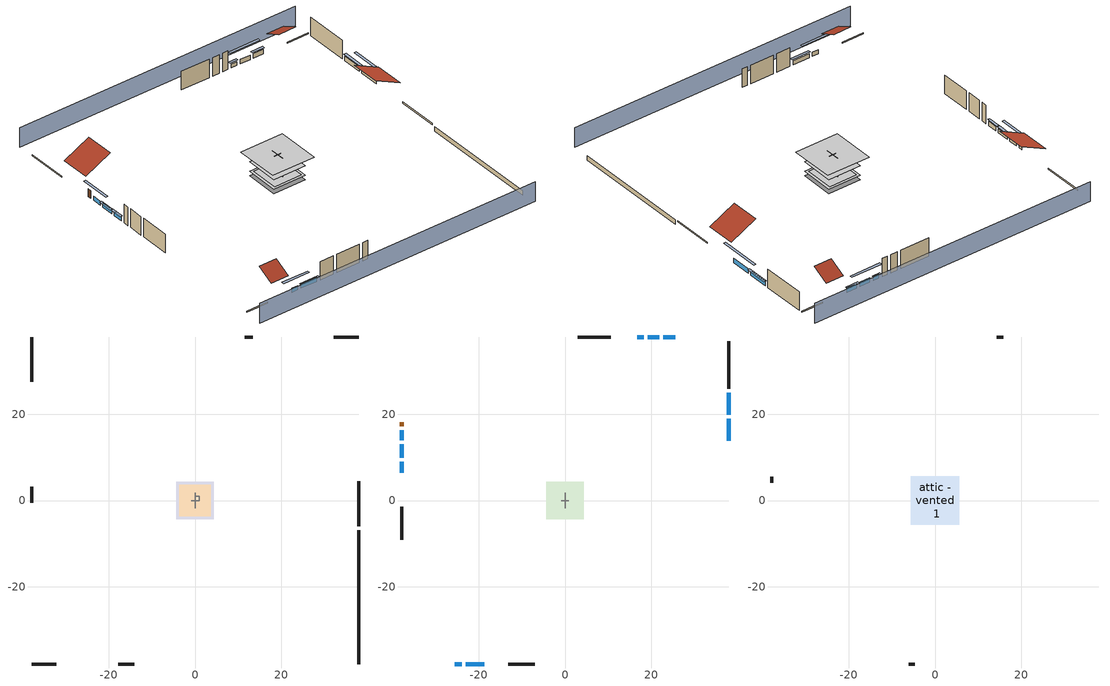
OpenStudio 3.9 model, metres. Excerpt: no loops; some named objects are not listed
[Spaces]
garage 1
 floor foundation (Slab1 construction): -3.66,-3.66 -3.66,3.66 3.66,3.66 3.66,-3.66 z0
 wall outside (Wall1 construction): -17.75,-37.91 -14.09,-37.91 z0.3:5.18
 wall outside (Wall2 construction): -37.91,3.19 -37.91,-0.47 z0.3:5.18
 wall outside (Wall12 construction): 13.42,37.91 11.59,37.91 z0.3:5.18
 wall to conditioned space 1 (Wall5 construction Reversed): 0,-1.83 0,1.83 z0.3:5.18
 wall to conditioned space 1 (Wall6 construction Reversed): 0.91,0 -0.91,0 z0.3:5.18
crawlspace - vented 1
 floor foundation (Slab2 construction): -4.31,-4.31 -4.31,4.31 4.31,4.31 4.31,-4.31 z-0.91
 wall outside (RimJoist1 construction): 37.91,-5.95 37.91,4.44 z0.3:0.61
 wall outside (RimJoist2 construction): -37.91,-37.91 -32.12,-37.91 z0.3:0.61
 wall outside (RimJoist3 construction): -37.91,37.91 -37.91,27.52 z0.3:0.61
 wall outside (RimJoist4 construction): 37.91,37.91 32.12,37.91 z0.3:0.61
 wall foundation (FoundationWall1 construction): 37.91,-37.91 37.91,-6.88 z-0.91:0.3
central ac and furnace airloop ret air space
 floor adiabatic (AdiabaticConst): 0,0 0,1 1,1 1,0 z0
 wall adiabatic (AdiabaticConst): 0,1 0,0 1,0 1,1 0,1 z0:1
 ceiling adiabatic (AdiabaticConst): 1,0 1,1 0,1 0,0 z1
conditioned space 1
 floor to crawlspace - vented 1 (Floor1 construction): -4.31,-4.31 -4.31,4.31 4.31,4.31 4.31,-4.31 z0.3
 floor to garage 1 (Floor2 construction): -3.66,-3.66 -3.66,3.66 3.66,3.66 3.66,-3.66 z0.3
 floor adiabatic (AdiabaticFloorConstruction): -4.31,-4.31 -4.31,4.31 4.31,4.31 4.31,-4.31 z2.74
 wall outside (Wall3 construction): 37.91,25.91 37.91,36.98 z0.3:5.18
 wall outside (Wall4 construction): -13.16,-37.91 -7.01,-37.91 z0.3:5.18
 wall outside (Wall7 construction): -37.91,-1.4 -37.91,-9.09 z0.3:5.18
 wall outside (Wall8 construction): 10.66,37.91 3.01,37.91 z0.3:5.18
 wall outside (AdiabaticWallConstruction): 37.91,13.82 37.91,18.94 / 37.91,19.87 37.91,24.99 z0.3:1.46; -25.52,-37.91 -23.95,-37.91 / -37.91,13.07 -37.91,9.89 z0.3:1.37; -23.02,-37.91 -18.68,-37.91 / -37.91,8.96 -37.91,6.42 z0.3:1.43; -37.91,16.29 -37.91,14 / 18.27,37.91 16.72,37.91 z0.3:1.34; 21.9,37.91 19.2,37.91 / 25.52,37.91 22.83,37.91 z0.3:1.52
 wall outside (AdiabaticWallConstruction 1): -37.91,18.14 -37.91,17.22 z0.3:2.34
 window (WindowConstruction): 37.91,13.82 37.91,18.94 z0.3:1.46
 window (WindowConstruction 1): 37.91,19.87 37.91,24.99 z0.3:1.46
 window (WindowConstruction 2): -25.52,-37.91 -23.95,-37.91 z0.3:1.37
 window (WindowConstruction 3): -23.02,-37.91 -18.68,-37.91 z0.3:1.43
 window (WindowConstruction 4): -37.91,16.29 -37.91,14 z0.3:1.34
 window (WindowConstruction 5): -37.91,13.07 -37.91,9.89 z0.3:1.37
 window (WindowConstruction 6): -37.91,8.96 -37.91,6.42 z0.3:1.43
 window (WindowConstruction 7): 21.9,37.91 19.2,37.91 z0.3:1.52
 window (WindowConstruction 8): 18.27,37.91 16.72,37.91 z0.3:1.34
 window (WindowConstruction 9): 25.52,37.91 22.83,37.91 z0.3:1.52
 door (Door): -37.91,18.14 -37.91,17.22 z0.3:2.34
 ceiling adiabatic (AdiabaticFloorConstruction): 4.31,-4.31 4.31,4.31 -4.31,4.31 -4.31,-4.31 z2.74
attic - vented 1
 floor to conditioned space 1 (Floor3 construction Reversed): -5.66,-5.66 -5.66,5.66 5.66,5.66 5.66,-5.66 z5.18
 wall outside (Wall9 construction): -6.08,-37.91 -4.64,-37.91 z0.3:5.18
 wall outside (Wall10 construction): 15.79,37.91 14.35,37.91 z0.3:5.18
 wall outside (Wall11 construction): -37.91,5.49 -37.91,4.12 z0.3:5.18
 roof outside (Roof1 construction): 37.91,12.89,5.18 31.18,12.89,8.55 31.18,5.37,8.55 37.91,5.37,5.18
 roof outside (Roof2 construction): -26.45,-37.91,5.18 -26.45,-33.67,7.3 -31.19,-33.67,7.3 -31.19,-37.91,5.18
 roof outside (Roof3 construction): 26.45,37.91,5.18 26.45,33.67,7.3 31.19,33.67,7.3 31.19,37.91,5.18
 roof outside (Roof4 construction): -37.91,19.07,5.18 -31.18,19.07,8.55 -31.18,26.59,8.55 -37.91,26.59,5.18
shading: 37.91,42.48 -37.91,42.48 / -37.91,-42.48 37.91,-42.48 z0:5.18; 37.91,21.68 37.91,11.08 38.52,11.08 38.52,21.68 z4.21; 37.91,25.29 37.91,19.56 38.52,19.56 38.52,25.29 z1.77; -21.2,-37.91 -28.27,-37.91 -28.27,-38.52 -21.2,-38.52 z4.11; -18.37,-37.91 -23.32,-37.91 -23.32,-38.52 -18.37,-38.52 z1.74; -37.91,11.25 -37.91,19.04 -38.52,19.04 -38.52,11.25 z4.08; -37.91,9.59 -37.91,13.37 -38.52,13.37 -38.52,9.59 z1.68; -37.91,6.11 -37.91,9.27 -38.52,9.27 -38.52,6.11 z1.74; 16.46,37.91 24.64,37.91 24.64,38.52 16.46,38.52 z4.27; 16.42,37.91 18.58,37.91 18.58,38.52 16.42,38.52 z1.65; 22.52,37.91 25.83,37.91 25.83,38.52 22.52,38.52 z1.83
[Site]
Portland Hillsboro_OR: Latitude {deg}=45.54; Longitude {deg}=-122.95; Time Zone {hr}=-8; Elevation {m}=70; Terrain=Suburbs; Keep Site Location Information=Yes
[Site:GroundTemperature:Shallow]
9.00158, 7.72222, 7.61976, 8.22689, 10.6642, 13.0901, 15.1932, 16.5255, 16.6387, 15.5551, 13.5056, 11.1541
[Site:WaterMainsTemperature]
Calculation Method=Schedule; Temperature Schedule=mains temperature schedule
[Building]
Building 1
[Material] Roughness=Rough
Name | Thickness {m} | Conductivity {W/m-K} | Density {kg/m3} | Specific Heat {J/kg-K} | Thermal Absorptance | Solar Absorptance | Visible Absorptance
wood shingles or shakes | 0.00635 | 0.162714 | 1121.4 | 1465.45 | 0.9 | 0.85 | 0.85
roof rigid ins | 0.00281632 | 0.029427 | 32.04 | 1214.23 | 0.9 | 0.7 | 0.7
osb sheathing 0.5 in. | 0.0127 | 0.115458 | 512.64 | 1214.23 | 0.9 | 0.6 | 0.6
wood siding | 0.0254 | 0.102417 | 544.68 | 1172.36 | 0.9 | 0.85 | 0.85
osb sheathing 0.5 in. 1 | 0.0127 | 0.115458 | 512.64 | 1214.23 | 0.9 | 0.7 | 0.7
wall stud and cavity | 0.1397 | 0.727959 | 139.0536 | 1170.24 | 0.9 | 0.6 | 0.6
wall stud and cavity 1 | 0.1397 | 0.0951301 | 139.0536 | 1170.24 | 0.9 | 0.7 | 0.7
gypsum board | 0.0127 | 0.160291 | 801 | 837.4 | 0.9 | 0.6 | 0.6
osb sheathing 0.5 in. 2; osb sheathing 0.5 in. 3 | 0.0127 | 0.115458 | 512.64 | 1214.23
wall stud and cavity 2 | 0.1397 | 0.0856282 | 139.0536 | 1170.24 | 0.9 | 0.7 | 0.7
rim joist stud and cavity | 0.0508 | 0.178688 | 50.32683 | 1063.81 | 0.9 | 0.6 | 0.6
floor stud and cavity | 0.1397 | 0.0972396 | 92.3553 | 1139.71 | 0.9 | 0.7 | 0.7
floor rigid ins | 0.051816 | 0.029427 | 32.04 | 1214.23 | 0.9 | 0.7 | 0.7
osb sheathing 0.75 in. | 0.01905 | 0.115458 | 512.64 | 1214.23 | 0.9 | 0.7 | 0.7
floor covering | 0.0127 | 0.0433444 | 54.468 | 1339.84 | 0.9 | 0.6 | 0.6
ceiling loosefill ins | 0.0846667 | 0.0480833 | 16.02 | 1046.75 | 0.9 | 0.7 | 0.7
ceiling stud and cavity | 0.1397 | 0.302811 | 65.682 | 1177.47 | 0.9 | 0.7 | 0.7
concrete 4.0 in. | 0.1016 | 1.803125 | 2242.8 | 837.4 | 0.9 | 0.7 | 0.7
concrete 8.0 in. | 0.2032 | 1.803125 | 2242.8 | 837.4 | 0.9 | 0.7 | 0.7
soil 0.5 in. | 0.0127 | 1.3848 | 1842.3 | 418.7 | 0.9 | 0.7 | 0.7
wood siding 1; wood siding 2 | 0.0254 | 0.102417 | 544.68 | 1172.36
wall rigid ins; floor rigid ins 1 | 0.512978 | 0.029427 | 32.04 | 1214.23 | 0.9 | 0.7 | 0.7
wall stud and cavity 3 | 0.0889 | 0.380278 | 52.3479 | 1209.89 | 0.9 | 0.7 | 0.7
door material | 0.04445 | 0.0612267 | 512.64 | 1214.23 | 0.9 | 0.7 | 0.7
floor stud and cavity 1 | 0.1397 | 1.75129 | 37.0049 | 1207.88 | 0.9 | 0.7 | 0.7
wall stud and cavity 4 | 0.0889 | 0.391764 | 83.0341 | 1211.67 | 0.9 | 0.7 | 0.7
furniture material conditioned space 1; furniture material garage 1 | 0.1524 | 0.115458 | 640.8 | 1214.23 | 0.9 | 0.6 | 0.6
[Construction]
Roof1 construction; Roof2 construction; Roof3 construction; Roof4 construction: wood shingles or shakes, roof rigid ins, osb sheathing 0.5 in.
Wall1 construction; Wall2 construction: wood siding, osb sheathing 0.5 in. 1, wall stud and cavity
Wall3 construction; Wall4 construction: wood siding, osb sheathing 0.5 in. 1, wall stud and cavity 1, gypsum board
Wall5 construction Reversed: gypsum board, wall stud and cavity 2, osb sheathing 0.5 in. 2
Wall6 construction Reversed: gypsum board, wall stud and cavity 2, osb sheathing 0.5 in. 3
Wall7 construction; Wall8 construction: wood siding, osb sheathing 0.5 in. 2, wall stud and cavity 1, gypsum board
Wall9 construction; Wall10 construction; Wall11 construction; Wall12 construction: wood siding, osb sheathing 0.5 in. 2, wall stud and cavity
RimJoist1 construction; RimJoist2 construction; RimJoist3 construction; RimJoist4 construction: wood siding, rim joist stud and cavity
Floor1 construction; Floor2 construction: floor stud and cavity, floor rigid ins, osb sheathing 0.75 in., floor covering
Floor3 construction Reversed: gypsum board, ceiling stud and cavity, ceiling loosefill ins
Slab1 construction: concrete 4.0 in.
FoundationWall1 construction: concrete 8.0 in.
Slab2 construction: soil 0.5 in.
WindowConstruction; WindowConstruction 1; WindowConstruction 2; WindowConstruction 3; WindowConstruction 4; WindowConstruction 5; WindowConstruction 6; WindowConstruction 7; WindowConstruction 8; WindowConstruction 9: WindowMaterial
AdiabaticWallConstruction: wood siding 1, wall rigid ins, wall stud and cavity 3, gypsum board
Door: door material
AdiabaticWallConstruction 1: wood siding 2, wall rigid ins, wall stud and cavity 3, gypsum board
AdiabaticFloorConstruction: floor stud and cavity 1, floor rigid ins 1, osb sheathing 0.75 in., floor covering
PartitionWallConstruction: gypsum board, wall stud and cavity 4, gypsum board
furniture construction conditioned space 1: furniture material conditioned space 1
furniture construction garage 1: furniture material garage 1
AdiabaticConst: Adiabatic
[WindowMaterial:SimpleGlazingSystem]
WindowMaterial: U-Factor {W/m2-K}=3.1229; Solar Heat Gain Coefficient=0.51
[Material:NoMass]
Adiabatic: Roughness=Rough; Thermal Resistance {m2-K/W}=176.1
[ThermalZone] Multiplier=1; Use Ideal Air Loads=No
Name | Volume {m3} | Thermostat
conditioned space | 493.619 | conditioned space temperature setpoint
attic - vented | 107.906
garage | 130.484
crawlspace - vented | 90.7838
central ac and furnace airloop ret air zone | 1
[Sizing:Zone] Zone Cooling Design Supply Air Temperature Input Method=SupplyAirTemperature; Zone Cooling Design Supply Air Temperature {C}=14; Zone Cooling Design Supply Air Temperature Difference {deltaC}=11.11; Zone Heating Design Supply Air Temperature Input Method=SupplyAirTemperature; Zone Heating Design Supply Air Temperature {C}=40; Zone Heating Design Supply Air Temperature Difference {deltaC}=11.11; Zone Cooling Design Supply Air Humidity Ratio {kg-H2O/kg-air}=0.0085; Zone Heating Design Supply Air Humidity Ratio {kg-H2O/kg-air}=0.008; Cooling Design Air Flow Method=DesignDay; Heating Design Air Flow Method=DesignDay; Account for Dedicated Outdoor Air System=No; Dedicated Outdoor Air System Control Strategy=NeutralSupplyAir; Dedicated Outdoor Air Low Setpoint Temperature for Design {C}=autosize; Dedicated Outdoor Air High Setpoint Temperature for Design {C}=autosize; Zone Load Sizing Method=Sensible Load Only No Latent Load; Zone Latent Cooling Design Supply Air Humidity Ratio Input Method=HumidityRatioDifference; Zone Cooling Design Supply Air Humidity Ratio Difference {kgWater/kgDryAir}=0.005; Zone Latent Heating Design Supply Air Humidity Ratio Input Method=HumidityRatioDifference; Zone Humidification Design Supply Air Humidity Ratio Difference {kgWater/kgDryAir}=0.005; Sizing Option=Coincident
attic - vented; garage; crawlspace - vented; central ac and furnace airloop ret air zone
[Space]
Name | Thermal Zone | Volume {m3}
conditioned space 1 | conditioned space | 493.619
attic - vented 1 | attic - vented | 107.906
garage 1 | garage | 130.484
crawlspace - vented 1 | crawlspace - vented | 90.7838
central ac and furnace airloop ret air space | central ac and furnace airloop ret air zone
[ThermostatSetpoint:DualSetpoint]
conditioned space temperature setpoint: Heating Setpoint Temperature Schedule=heating setpoint; Cooling Setpoint Temperature Schedule=cooling setpoint; Temperature Difference Between Cutout And Setpoint {deltaC}=0
[Foundation:Kiva] Wall Depth Below Slab {m}=0.2032
Name | Initial Indoor Air Temperature {C} | Wall Height Above Grade {m}
Foundation Kiva 1 | 12.7421 | 0.1016
Foundation Kiva 2 | 7.80125 | 0.3048
[Foundation:Kiva:Settings]
Soil Conductivity {W/m-K}=1.3848; Soil Density {kg/m3}=1842.3; Soil Specific Heat {J/kg-K}=418.7; Ground Solar Absorptivity=0.9; Ground Thermal Absorptivity=0.9; Ground Surface Roughness {m}=0.03; Far-Field Width {m}=40; Deep-Ground Boundary Condition=ZeroFlux; Deep-Ground Depth {m}=40; Minimum Cell Dimension {m}=0.2; Maximum Cell Growth Coefficient=3; Simulation Timestep=Timestep
[SurfaceProperty:ExposedFoundationPerimeter] Exposed Perimeter Calculation Method=TotalExposedPerimeter
Name | Total Exposed Perimeter {m}
Slab1 | 18.288
Slab2 | 31.02864
[SurfaceProperty:IncidentSolarMultiplier] Incident Solar Multiplier=1; Incident Solar Multiplier Schedule=trans schedule winter=0.85 summer=0.7
Window1; Window2; Window3; Window4; Window5; Window6; Window7; Window8; Window9; Window10
[InternalMass:Definition] Design Level Calculation Method=SurfaceArea
Name | Construction | Surface Area {m2}
partition wall mass | PartitionWallConstruction | 202.436
furniture mass conditioned space 1 | furniture construction conditioned space 1 | 80.97429
furniture mass garage 1 | furniture construction garage 1 | 5.35122
[InternalMass] Multiplier=1
Name | Internal Mass Definition | Space or SpaceType
partition wall mass | partition wall mass | conditioned space 1
furniture mass conditioned space 1 | furniture mass conditioned space 1 | conditioned space 1
furniture mass garage 1 | furniture mass garage 1 | garage 1
[Fan:SystemModel]
central ac and furnace supply fan: Availability Schedule=Always On Discrete; Design Maximum Air Flow Rate {m3/s}=0.681492; Speed Control Method=Discrete; Electric Power Minimum Flow Rate Fraction=0.2; Design Pressure Rise {Pa}=500; Motor Efficiency=1; Motor In Air Stream Fraction=1; Design Electric Power Consumption {W}=autosize; Design Power Sizing Method=PowerPerFlow; Electric Power Per Unit Flow Rate {W/(m3/s)}=794.58; Electric Power Per Unit Flow Rate Per Unit Pressure {W-s/m3-Pa}=1.66667; Fan Total Efficiency=0.7; Motor Loss Radiative Fraction=0; Speed Flow Fraction 1=0.81094; Speed Electric Power Fraction 1=0.5333; Speed Flow Fraction 2=1; Speed Electric Power Fraction 2=1
[EnergyManagementSystem:Sensor]
Name | Output Variable or Output Meter Index Key | Output Variable or Output Meter
central_ac_and_furnace_supply_fan_s; central_ac_and_furnace_supply_fan_s_1 | central ac and furnace supply fan | Fan Electricity Energy
water_heater_amb_temp; fridge_tin_s_1 | garage | Zone Mean Air Temperature
water_heater_amb_rh | garage | Zone Air Relative Humidity
water_heater_T_set | water heater setpoint | Schedule Value
out_pb_s |  | Site Outdoor Air Barometric Pressure
out_wt_s |  | Site Outdoor Air Humidity Ratio
site_vw_s |  | Site Wind Speed
cool_season | cooling season schedule | Schedule Value
central_ac_and_furnace_airloop_Fan_RTF_s | central ac and furnace supply fan | Fan Runtime Fraction Speed 1
central_ac_and_furnace_airloop_Fan_RTF_s_1 | central ac and furnace supply fan | Fan Runtime Fraction Speed 2
central_ac_and_furnace_airloop_AH_MFR_s | Node 7 | System Node Mass Flow Rate
central_ac_and_furnace_airloop_AH_VFR_s | Node 7 | System Node Current Density Volume Flow Rate
central_ac_and_furnace_airloop_AH_Tout_s | Node 7 | System Node Temperature
central_ac_and_furnace_airloop_AH_Wout_s | Node 7 | System Node Humidity Ratio
central_ac_and_furnace_airloop_RA_T_s | Node 10 | System Node Temperature
central_ac_and_furnace_airloop_Ra_W_s | Node 10 | System Node Humidity Ratio
central_ac_and_furnace_airloop_0_DZ_T_s | crawlspace - vented | Zone Air Temperature
central_ac_and_furnace_airloop_0_DZ_W_s | crawlspace - vented | Zone Mean Air Humidity Ratio
natural_vent_s | natural vent schedule | Schedule Value
htg_sp_s | heating setpoint | Schedule Value
clg_sp_s | cooling setpoint | Schedule Value
mech_vent_range_fan_0_sch_s | mech vent range fan 0 schedule | Schedule Value
mech_vent_bath_fan_0_sch_s | mech vent bath fan 0 schedule | Schedule Value
clothes_dryer_exhaust_0_sch_s | clothes_dryer | Schedule Value
htg_load_cond |  | Heating:EnergyTransfer:Zone:CONDITIONED SPACE
clg_load_cond |  | Cooling:EnergyTransfer:Zone:CONDITIONED SPACE
htg_load_duct |  | Heating:EnergyTransfer:Zone:CENTRAL AC AND FURNACE AIRLOOP RET AIR ZONE
clg_load_duct |  | Cooling:EnergyTransfer:Zone:CENTRAL AC AND FURNACE AIRLOOP RET AIR ZONE
s_conv | Floor1 | Surface Inside Face Convection Heat Gain Energy
s_ig | Floor1 | Surface Inside Face Internal Gains Radiation Heat Gain Energy
s_sol | Floor1 | Surface Inside Face Solar Radiation Heat Gain Energy
s_lgt | Floor1 | Surface Inside Face Lights Radiation Heat Gain Energy
s_surf | Floor1 | Surface Inside Face Net Surface Thermal Radiation Heat Gain Energy
s_conv_1 | Floor2 | Surface Inside Face Convection Heat Gain Energy
s_ig_1 | Floor2 | Surface Inside Face Internal Gains Radiation Heat Gain Energy
s_sol_1 | Floor2 | Surface Inside Face Solar Radiation Heat Gain Energy
s_lgt_1 | Floor2 | Surface Inside Face Lights Radiation Heat Gain Energy
s_surf_1 | Floor2 | Surface Inside Face Net Surface Thermal Radiation Heat Gain Energy
s_conv_2 | Floor3 | Surface Inside Face Convection Heat Gain Energy
s_ig_2 | Floor3 | Surface Inside Face Internal Gains Radiation Heat Gain Energy
s_sol_2 | Floor3 | Surface Inside Face Solar Radiation Heat Gain Energy
s_lgt_2 | Floor3 | Surface Inside Face Lights Radiation Heat Gain Energy
s_surf_2 | Floor3 | Surface Inside Face Net Surface Thermal Radiation Heat Gain Energy
s_conv_3 | inferred conditioned ceiling | Surface Inside Face Convection Heat Gain Energy
s_ig_3 | inferred conditioned ceiling | Surface Inside Face Internal Gains Radiation Heat Gain Energy
s_sol_3 | inferred conditioned ceiling | Surface Inside Face Solar Radiation Heat Gain Energy
s_lgt_3 | inferred conditioned ceiling | Surface Inside Face Lights Radiation Heat Gain Energy
s_surf_3 | inferred conditioned ceiling | Surface Inside Face Net Surface Thermal Radiation Heat Gain Energy
s_conv_4 | inferred conditioned floor | Surface Inside Face Convection Heat Gain Energy
s_ig_4 | inferred conditioned floor | Surface Inside Face Internal Gains Radiation Heat Gain Energy
s_sol_4 | inferred conditioned floor | Surface Inside Face Solar Radiation Heat Gain Energy
s_lgt_4 | inferred conditioned floor | Surface Inside Face Lights Radiation Heat Gain Energy
s_surf_4 | inferred conditioned floor | Surface Inside Face Net Surface Thermal Radiation Heat Gain Energy
ss_sol | Door1 | Surface Inside Face Solar Radiation Heat Gain Energy
ss_lgt | Door1 | Surface Inside Face Lights Radiation Heat Gain Energy
ss_conv | Door1 | Surface Inside Face Convection Heat Gain Energy
ss_ig | Door1 | Surface Inside Face Internal Gains Radiation Heat Gain Energy
ss_surf | Door1 | Surface Inside Face Net Surface Thermal Radiation Heat Gain Energy
ss_conv_1 | Window1 | Surface Inside Face Convection Heat Gain Energy
ss_ig_1 | Window1 | Surface Inside Face Internal Gains Radiation Heat Gain Energy
ss_surf_1 | Window1 | Surface Inside Face Net Surface Thermal Radiation Heat Gain Energy
ss_trans_in | Window1 | Surface Window Transmitted Solar Radiation Rate
ss_back_out | Window1 | Surface Window Shortwave from Zone Back Out Window Heat Transfer Rate
ss_trans_out | Window1 | Surface Inside Face Initial Transmitted Diffuse Transmitted Out Window Solar Radiation Rate
ss_conv_2 | Window10 | Surface Inside Face Convection Heat Gain Energy
ss_ig_2 | Window10 | Surface Inside Face Internal Gains Radiation Heat Gain Energy
ss_surf_2 | Window10 | Surface Inside Face Net Surface Thermal Radiation Heat Gain Energy
ss_trans_in_1 | Window10 | Surface Window Transmitted Solar Radiation Rate
ss_back_out_1 | Window10 | Surface Window Shortwave from Zone Back Out Window Heat Transfer Rate
ss_trans_out_1 | Window10 | Surface Inside Face Initial Transmitted Diffuse Transmitted Out Window Solar Radiation Rate
ss_conv_3 | Window2 | Surface Inside Face Convection Heat Gain Energy
ss_ig_3 | Window2 | Surface Inside Face Internal Gains Radiation Heat Gain Energy
ss_surf_3 | Window2 | Surface Inside Face Net Surface Thermal Radiation Heat Gain Energy
ss_trans_in_2 | Window2 | Surface Window Transmitted Solar Radiation Rate
ss_back_out_2 | Window2 | Surface Window Shortwave from Zone Back Out Window Heat Transfer Rate
ss_trans_out_2 | Window2 | Surface Inside Face Initial Transmitted Diffuse Transmitted Out Window Solar Radiation Rate
ss_conv_4 | Window3 | Surface Inside Face Convection Heat Gain Energy
ss_ig_4 | Window3 | Surface Inside Face Internal Gains Radiation Heat Gain Energy
ss_surf_4 | Window3 | Surface Inside Face Net Surface Thermal Radiation Heat Gain Energy
ss_trans_in_3 | Window3 | Surface Window Transmitted Solar Radiation Rate
ss_back_out_3 | Window3 | Surface Window Shortwave from Zone Back Out Window Heat Transfer Rate
ss_trans_out_3 | Window3 | Surface Inside Face Initial Transmitted Diffuse Transmitted Out Window Solar Radiation Rate
ss_conv_5 | Window4 | Surface Inside Face Convection Heat Gain Energy
ss_ig_5 | Window4 | Surface Inside Face Internal Gains Radiation Heat Gain Energy
ss_surf_5 | Window4 | Surface Inside Face Net Surface Thermal Radiation Heat Gain Energy
ss_trans_in_4 | Window4 | Surface Window Transmitted Solar Radiation Rate
ss_back_out_4 | Window4 | Surface Window Shortwave from Zone Back Out Window Heat Transfer Rate
ss_trans_out_4 | Window4 | Surface Inside Face Initial Transmitted Diffuse Transmitted Out Window Solar Radiation Rate
ss_conv_6 | Window5 | Surface Inside Face Convection Heat Gain Energy
ss_ig_6 | Window5 | Surface Inside Face Internal Gains Radiation Heat Gain Energy
ss_surf_6 | Window5 | Surface Inside Face Net Surface Thermal Radiation Heat Gain Energy
ss_trans_in_5 | Window5 | Surface Window Transmitted Solar Radiation Rate
ss_back_out_5 | Window5 | Surface Window Shortwave from Zone Back Out Window Heat Transfer Rate
ss_trans_out_5 | Window5 | Surface Inside Face Initial Transmitted Diffuse Transmitted Out Window Solar Radiation Rate
ss_conv_7 | Window6 | Surface Inside Face Convection Heat Gain Energy
ss_ig_7 | Window6 | Surface Inside Face Internal Gains Radiation Heat Gain Energy
ss_surf_7 | Window6 | Surface Inside Face Net Surface Thermal Radiation Heat Gain Energy
ss_trans_in_6 | Window6 | Surface Window Transmitted Solar Radiation Rate
ss_back_out_6 | Window6 | Surface Window Shortwave from Zone Back Out Window Heat Transfer Rate
ss_trans_out_6 | Window6 | Surface Inside Face Initial Transmitted Diffuse Transmitted Out Window Solar Radiation Rate
ss_conv_8 | Window7 | Surface Inside Face Convection Heat Gain Energy
ss_ig_8 | Window7 | Surface Inside Face Internal Gains Radiation Heat Gain Energy
ss_surf_8 | Window7 | Surface Inside Face Net Surface Thermal Radiation Heat Gain Energy
ss_trans_in_7 | Window7 | Surface Window Transmitted Solar Radiation Rate
ss_back_out_7 | Window7 | Surface Window Shortwave from Zone Back Out Window Heat Transfer Rate
ss_trans_out_7 | Window7 | Surface Inside Face Initial Transmitted Diffuse Transmitted Out Window Solar Radiation Rate
ss_conv_9 | Window8 | Surface Inside Face Convection Heat Gain Energy
ss_ig_9 | Window8 | Surface Inside Face Internal Gains Radiation Heat Gain Energy
ss_surf_9 | Window8 | Surface Inside Face Net Surface Thermal Radiation Heat Gain Energy
ss_trans_in_8 | Window8 | Surface Window Transmitted Solar Radiation Rate
ss_back_out_8 | Window8 | Surface Window Shortwave from Zone Back Out Window Heat Transfer Rate
ss_trans_out_8 | Window8 | Surface Inside Face Initial Transmitted Diffuse Transmitted Out Window Solar Radiation Rate
ss_conv_10 | Window9 | Surface Inside Face Convection Heat Gain Energy
ss_ig_10 | Window9 | Surface Inside Face Internal Gains Radiation Heat Gain Energy
ss_surf_10 | Window9 | Surface Inside Face Net Surface Thermal Radiation Heat Gain Energy
ss_trans_in_9 | Window9 | Surface Window Transmitted Solar Radiation Rate
ss_back_out_9 | Window9 | Surface Window Shortwave from Zone Back Out Window Heat Transfer Rate
ss_trans_out_9 | Window9 | Surface Inside Face Initial Transmitted Diffuse Transmitted Out Window Solar Radiation Rate
s_conv_5 | Wall3 | Surface Inside Face Convection Heat Gain Energy
s_ig_5 | Wall3 | Surface Inside Face Internal Gains Radiation Heat Gain Energy
s_sol_5 | Wall3 | Surface Inside Face Solar Radiation Heat Gain Energy
s_lgt_5 | Wall3 | Surface Inside Face Lights Radiation Heat Gain Energy
s_surf_5 | Wall3 | Surface Inside Face Net Surface Thermal Radiation Heat Gain Energy
s_conv_6 | Wall4 | Surface Inside Face Convection Heat Gain Energy
s_ig_6 | Wall4 | Surface Inside Face Internal Gains Radiation Heat Gain Energy
s_sol_6 | Wall4 | Surface Inside Face Solar Radiation Heat Gain Energy
s_lgt_6 | Wall4 | Surface Inside Face Lights Radiation Heat Gain Energy
s_surf_6 | Wall4 | Surface Inside Face Net Surface Thermal Radiation Heat Gain Energy
s_conv_7 | Wall5 | Surface Inside Face Convection Heat Gain Energy
s_ig_7 | Wall5 | Surface Inside Face Internal Gains Radiation Heat Gain Energy
s_sol_7 | Wall5 | Surface Inside Face Solar Radiation Heat Gain Energy
s_lgt_7 | Wall5 | Surface Inside Face Lights Radiation Heat Gain Energy
[ElectricEquipment:Definition] Design Level Calculation Method=EquipmentLevel
Name | Design Level {W} | Fraction Latent | Fraction Radiant | Fraction Lost
ceiling fan | 9.53034 | 0 | 0.558 | 0
clothes washer | 241.22 | 0.03 | 0.162 | 0.7
clothes dryer | 156.142 | 0.015 | 0.081 | 0.85
dishwasher | 855.906 | 0.3 | 0.18 | 0.4
fridge | 43.7215 | 0 | 0.6 | 0
fridge 2 | 100.822 | 0 | 0.6 | 0
freezer | 194.914 | 0 | 0.6 | 0
cooking range | 1313.66 | 0.08 | 0.432 | 0.2
misc tv | 771.142 | 0 | 0.6 | 0
misc plug loads | 485.528 | 0.021 | 0.558 | 0.049
whole house fan; mech vent house fan | 0 | 0 | 0 | 1
mech vent house fan cfis | 0 | 0 | 0 | 0
mech vent range fan 0; mech vent bath fan 0 | 30 | 0 | 0 | 1
[ElectricEquipment]
Name | Electric Equipment Definition | Space or SpaceType | Schedule
ceiling fan | ceiling fan | conditioned space 1 | ceiling_fan
clothes washer | clothes washer | conditioned space 1 | clothes_washer
clothes dryer | clothes dryer | conditioned space 1 | clothes_dryer
dishwasher | dishwasher | conditioned space 1 | dishwasher
fridge | fridge | conditioned space 1 | fridge schedule
fridge 1 | fridge 2 | garage 1 | fridge schedule 1
freezer | freezer | garage 1 | freezer schedule
cooking range | cooking range | conditioned space 1 | cooking_range
misc tv | misc tv | conditioned space 1 | plug_loads_tv
misc plug loads | misc plug loads | conditioned space 1 | plug_loads_other
whole house fan | whole house fan | conditioned space 1 | Always On Discrete
mech vent house fan | mech vent house fan | conditioned space 1 | mech vent house fan schedule
mech vent house fan cfis | mech vent house fan cfis | conditioned space 1 | mech vent house fan cfis schedule
mech vent range fan 0 | mech vent range fan 0 | conditioned space 1 | mech vent range fan 0 schedule
mech vent bath fan 0 | mech vent bath fan 0 | conditioned space 1 | mech vent bath fan 0 schedule
[EnergyManagementSystem:Actuator]
Name | Actuated Component | Actuated Component Type | Actuated Component Control Type | Zone or Space
water_heater_sens_act | water heater sens | OtherEquipment | Power Level | garage 1
water_heater_lat_act | water heater lat | OtherEquipment | Power Level | garage 1
water_heater_hpwh_ec_adj_act | water heater energy adjustment1 | OtherEquipment | Power Level | garage 1
central_ac_and_furnace_airloop_0_SupSensLkToCond_act | central ac and furnace airloop_0 SupSensLkToCond | OtherEquipment | Power Level | conditioned space 1
central_ac_and_furnace_airloop_0_SupLatLkToCond_act | central ac and furnace airloop_0 SupLatLkToCond | OtherEquipment | Power Level | conditioned space 1
central_ac_and_furnace_airloop_0_SupCondToLv_act | central ac and furnace airloop_0 SupCondToLv | OtherEquipment | Power Level | conditioned space 1
central_ac_and_furnace_airloop_0_RetCondToRP_act | central ac and furnace airloop_0 RetCondToRP | OtherEquipment | Power Level | central ac and furnace airloop ret air space
central_ac_and_furnace_airloop_0_RetSensLkToRP_act | central ac and furnace airloop_0 RetSensLkToRP | OtherEquipment | Power Level | central ac and furnace airloop ret air space
central_ac_and_furnace_airloop_0_RetLatLkToRP_act | central ac and furnace airloop_0 RetLatLkToRP | OtherEquipment | Power Level | central ac and furnace airloop ret air space
central_ac_and_furnace_airloop_0_SupCondToDZ_act | central ac and furnace airloop_0 SupCondToDZ | OtherEquipment | Power Level | crawlspace - vented 1
central_ac_and_furnace_airloop_0_RetCondToDZ_act | central ac and furnace airloop_0 RetCondToDZ | OtherEquipment | Power Level | crawlspace - vented 1
central_ac_and_furnace_airloop_0_SupSensLkToDZ_act | central ac and furnace airloop_0 SupSensLkToDZ | OtherEquipment | Power Level | crawlspace - vented 1
central_ac_and_furnace_airloop_0_SupLatLkToDZ_act | central ac and furnace airloop_0 SupLatLkToDZ | OtherEquipment | Power Level | crawlspace - vented 1
whole_house_fan_act | whole house fan | ElectricEquipment | Electricity Rate | conditioned space 1
mech_vent_house_fan_cfis_act | mech vent house fan cfis | ElectricEquipment | Electricity Rate | conditioned space 1
mech_vent_house_fan_sensible_load_act | mech vent house fan sensible load | OtherEquipment | Power Level | conditioned space 1
mech_vent_house_fan_latent_load_act | mech vent house fan latent load | OtherEquipment | Power Level | conditioned space 1
[OtherEquipment:Definition] Design Level Calculation Method=EquipmentLevel
Name | Design Level {W} | Fraction Latent | Fraction Radiant | Fraction Lost
water heater sens; central ac and furnace airloop_0 SupSensLkToCond; central ac and furnace airloop_0 SupCondToLv; central ac and furnace airloop_0 RetCondToRP; central ac and furnace airloop_0 RetSensLkToRP; central ac and furnace airloop_0 SupCondToDZ; central ac and furnace airloop_0 RetCondToDZ; central ac and furnace airloop_0 SupSensLkToDZ; mech vent house fan sensible load | 0 | 0 | 0 | 0
water heater lat; central ac and furnace airloop_0 SupLatLkToCond; central ac and furnace airloop_0 RetLatLkToRP; central ac and furnace airloop_0 SupLatLkToDZ; mech vent house fan latent load | 0 | 1 | 0 | 0
water heater energy adjustment1 | 0.01 | 0 | 0 | 1
clothes dryer 2 | 2074.38 | 0.015 | 0.081 | 0.85
cooking range 2 | 0 | 0.08 | 0.432 | 0.2
general water use sensible | -98.09 | 0 | 0.6 | 0
general water use latent | 99.529 | 1 | 0 | 0
[OtherEquipment]
Name | Other Equipment Definition | Space or SpaceType | Schedule | Fuel Type
water heater sens | water heater sens | garage 1 | Always On Discrete
water heater lat | water heater lat | garage 1 | Always On Discrete
water heater energy adjustment1 | water heater energy adjustment1 | garage 1 | Always On Discrete | Electricity
clothes dryer 1 | clothes dryer 2 | conditioned space 1 | clothes_dryer | NaturalGas
cooking range 1 | cooking range 2 | conditioned space 1 | cooking_range | Electricity
general water use sensible | general water use sensible | conditioned space 1 | general water use schedule
general water use latent | general water use latent | conditioned space 1 | general water use schedule
central ac and furnace airloop_0 SupSensLkToCond | central ac and furnace airloop_0 SupSensLkToCond | conditioned space 1 | Always On Discrete
central ac and furnace airloop_0 SupLatLkToCond | central ac and furnace airloop_0 SupLatLkToCond | conditioned space 1 | Always On Discrete
central ac and furnace airloop_0 SupCondToLv | central ac and furnace airloop_0 SupCondToLv | conditioned space 1 | Always On Discrete
central ac and furnace airloop_0 RetCondToRP | central ac and furnace airloop_0 RetCondToRP | central ac and furnace airloop ret air space | Always On Discrete
central ac and furnace airloop_0 RetSensLkToRP | central ac and furnace airloop_0 RetSensLkToRP | central ac and furnace airloop ret air space | Always On Discrete
central ac and furnace airloop_0 RetLatLkToRP | central ac and furnace airloop_0 RetLatLkToRP | central ac and furnace airloop ret air space | Always On Discrete
central ac and furnace airloop_0 SupCondToDZ | central ac and furnace airloop_0 SupCondToDZ | crawlspace - vented 1 | Always On Discrete
central ac and furnace airloop_0 RetCondToDZ | central ac and furnace airloop_0 RetCondToDZ | crawlspace - vented 1 | Always On Discrete
central ac and furnace airloop_0 SupSensLkToDZ | central ac and furnace airloop_0 SupSensLkToDZ | crawlspace - vented 1 | Always On Discrete
central ac and furnace airloop_0 SupLatLkToDZ | central ac and furnace airloop_0 SupLatLkToDZ | crawlspace - vented 1 | Always On Discrete
mech vent house fan sensible load | mech vent house fan sensible load | conditioned space 1 | Always On Discrete
mech vent house fan latent load | mech vent house fan latent load | conditioned space 1 | Always On Discrete
[WaterUse:Equipment:Definition]
Name | Peak Flow Rate {m3/s}
clothes washer | 2.75995e-06
dishwasher | 6.01844e-06
[Lights:Definition] Design Level Calculation Method=LightingLevel; Fraction Radiant=0.6; Fraction Visible=0.2; Return Air Fraction=0
Name | Lighting Level {W}
interior lighting | 1424.06
garage lighting | 60.3773
[Lights] Fraction Replaceable=1
Name | Lights Definition | Space or SpaceType | Schedule
interior lighting | interior lighting | conditioned space 1 | lighting_interior
garage lighting | garage lighting | garage 1 | lighting_garage
[Exterior:Lights:Definition]
exterior lighting: Design Level {W}=48.0871
[Exterior:Lights]
exterior lighting: Exterior Lights Definition=exterior lighting; Schedule=exterior lighting schedule
[People:Definition]
occupants: Number of People Calculation Method=People; Number of People {people}=5; Fraction Radiant=0.314171; Sensible Heat Fraction=0.56303; Carbon Dioxide Generation Rate {m3/s-W}=0; Enable ASHRAE 55 Comfort Warnings=No; Mean Radiant Temperature Calculation Type=EnclosureAveraged
[People]
occupants: People Definition=occupants; Space or SpaceType=conditioned space 1; Number of People Schedule=occupants; Activity Level Schedule=occupants activity schedule; Multiplier=1
[ZoneMixing] Schedule=Always On Continuous; Design Flow Rate Calculation Method=Flow/Zone; Design Flow Rate {m3/s}=0
Name | Zone or Space | Source Zone or Space
central ac and furnace airloop_0 ZoneMixDZToCond mix | conditioned space | crawlspace - vented
central ac and furnace airloop_0 ZoneMixCondToDZ mix | crawlspace - vented | conditioned space
whole house fan mix | attic - vented | conditioned space
[SpaceInfiltration:DesignFlowRate] Schedule=Always On Discrete
Name | Space or SpaceType | Design Flow Rate Calculation Method | Design Flow Rate {m3/s} | Air Changes per Hour {1/hr} | Constant Term Coefficient | Temperature Term Coefficient | Velocity Term Coefficient | Velocity Squared Term Coefficient
natural vent flow; whole house fan flow; infil flow | conditioned space 1 | Flow/Space | 0
infil crawlspace - vented 1 | crawlspace - vented 1 | AirChanges/Hour |  | 2.50125 | 1 | 0 | 0 | 0
crawlspace_vented 1 duct leakage imbalance infil flow | crawlspace - vented 1 | Flow/Space | 0
[SpaceInfiltration:EffectiveLeakageArea] Schedule=Always On Discrete
Name | Space or SpaceType | Effective Air Leakage Area {cm2} | Stack Coefficient | Wind Coefficient
infil garage 1 | garage 1 | 217.469 | 0.000129147 | 4.64657e-05
infil attic - vented 1 | attic - vented 1 | 4265.37 | 0.000175901 | 4.346e-05
[Schedule:Ruleset]
Name | Default Day Schedule
heating setpoint | heating setpoint default day
cooling setpoint | cooling setpoint default day
trans schedule winter=0.85 summer=0.7 | trans schedule winter=0.85 summer=0.7 default day
freezer schedule | freezer schedule default day
exterior lighting schedule | exterior lighting schedule default day
general water use schedule | general water use schedule default day
mech vent range fan 0 schedule | mech vent range fan 0 schedule default day
mech vent bath fan 0 schedule | mech vent bath fan 0 schedule default day
[Schedule:Day]
heating setpoint default day; cooling setpoint default day; trans schedule winter=0.85 summer=0.7 default day; freezer schedule default day; exterior lighting schedule default day; general water use schedule default day; mech vent range fan 0 schedule default day; mech vent bath fan 0 schedule default day: 24, 0, 0
heating setpoint day: 2, 0, 18.3333, 11, 0, 15, 24, 0, 18.3333
cooling setpoint day: 24, 0, 24.4444
trans schedule winter=0.85 summer=0.7 day; trans schedule winter=0.85 summer=0.7 day 2: 24, 0, 0.85
trans schedule winter=0.85 summer=0.7 day 1: 24, 0, 0.7
freezer schedule day; freezer schedule day 6: 1, 0, 0.610949, 2, 0, 0.595675, 3, 0, 0.580401, 4, 0, 0.565128, 6, 0, 0.549854, 7, 0, 0.580401, 8, 0, 0.610949, 10, 0, 0.626223, 12, 0, 0.610949, 15, 0, 0.641496, 16, 0, 0.626223, 17, 0, 0.672044, 18, 0, 0.733139, 19, 0, 0.763686, 20, 0, 0.733139, 21, 0, 0.717865, 22, 0, 0.702591, 23, 0, 0.672044, 24, 0, 0.626223
freezer schedule day 1: 1, 0, 0.609489, 2, 0, 0.594252, 3, 0, 0.579015, 4, 0, 0.563777, 6, 0, 0.54854, 7, 0, 0.579015, 8, 0, 0.609489, 10, 0, 0.624726, 12, 0, 0.609489, 15, 0, 0.639964, 16, 0, 0.624726, 17, 0, 0.670438, 18, 0, 0.731387, 19, 0, 0.761861, 20, 0, 0.731387, 21, 0, 0.71615, 22, 0, 0.700912, 23, 0, 0.670438, 24, 0, 0.624726
freezer schedule day 2: 1, 0, 0.791241, 2, 0, 0.77146, 3, 0, 0.751679, 4, 0, 0.731898, 6, 0, 0.712117, 7, 0, 0.751679, 8, 0, 0.791241, 10, 0, 0.811022, 12, 0, 0.791241, 15, 0, 0.830803, 16, 0, 0.811022, 17, 0, 0.870365, 18, 0, 0.949489, 19, 0, 0.989051, 20, 0, 0.949489, 21, 0, 0.929708, 22, 0, 0.909927, 23, 0, 0.870365, 24, 0, 0.811022
freezer schedule day 3: 1, 0, 0.8, 2, 0, 0.78, 3, 0, 0.76, 4, 0, 0.74, 6, 0, 0.72, 7, 0, 0.76, 8, 0, 0.8, 10, 0, 0.82, 12, 0, 0.8, 15, 0, 0.84, 16, 0, 0.82, 17, 0, 0.88, 18, 0, 0.96, 19, 0, 1, 20, 0, 0.96, 21, 0, 0.94, 22, 0, 0.92, 23, 0, 0.88, 24, 0, 0.82
freezer schedule day 4: 1, 0, 0.679562, 2, 0, 0.662573, 3, 0, 0.645584, 4, 0, 0.628595, 6, 0, 0.611606, 7, 0, 0.645584, 8, 0, 0.679562, 10, 0, 0.696551, 12, 0, 0.679562, 15, 0, 0.71354, 16, 0, 0.696551, 17, 0, 0.747518, 18, 0, 0.815474, 19, 0, 0.849453, 20, 0, 0.815474, 21, 0, 0.798485, 22, 0, 0.781496, 23, 0, 0.747518, 24, 0, 0.696551
freezer schedule day 5: 1, 0, 0.675182, 2, 0, 0.658303, 3, 0, 0.641423, 4, 0, 0.624544, 6, 0, 0.607664, 7, 0, 0.641423, 8, 0, 0.675182, 10, 0, 0.692062, 12, 0, 0.675182, 15, 0, 0.708942, 16, 0, 0.692062, 17, 0, 0.742701, 18, 0, 0.810219, 19, 0, 0.843978, 20, 0, 0.810219, 21, 0, 0.793339, 22, 0, 0.77646, 23, 0, 0.742701, 24, 0, 0.692062
exterior lighting schedule day: 1, 0, 0.566667, 3, 0, 0.524167, 5, 0, 0.495833, 6, 0, 0.5525, 7, 0, 0.623333, 8, 0, 0.580833, 9, 0, 0.439167, 10, 0, 0.354167, 12, 0, 0.34, 13, 0, 0.354167, 14, 0, 0.396667, 15, 0, 0.425, 16, 0, 0.495833, 17, 0, 0.623333, 18, 0, 0.793333, 19, 0, 0.906667, 20, 0, 0.963333, 21, 0, 0.991667, 22, 0, 0.920833, 23, 0, 0.793333, 24, 0, 0.665833
exterior lighting schedule day 1: 1, 0, 0.528571, 3, 0, 0.488929, 5, 0, 0.4625, 6, 0, 0.515357, 7, 0, 0.581429, 8, 0, 0.541786, 9, 0, 0.409643, 10, 0, 0.330357, 12, 0, 0.317143, 13, 0, 0.330357, 14, 0, 0.37, 15, 0, 0.396429, 16, 0, 0.4625, 17, 0, 0.581429, 18, 0, 0.74, 19, 0, 0.845714, 20, 0, 0.898571, 21, 0, 0.925, 22, 0, 0.858929, 23, 0, 0.74, 24, 0, 0.621071
exterior lighting schedule day 2: 1, 0, 0.485714, 3, 0, 0.449286, 5, 0, 0.425, 6, 0, 0.473571, 7, 0, 0.534286, 8, 0, 0.497857, 9, 0, 0.376429, 10, 0, 0.303571, 12, 0, 0.291429, 13, 0, 0.303571, 14, 0, 0.34, 15, 0, 0.364286, 16, 0, 0.425, 17, 0, 0.534286, 18, 0, 0.68, 19, 0, 0.777143, 20, 0, 0.825714, 21, 0, 0.85, 22, 0, 0.789286, 23, 0, 0.68, 24, 0, 0.570714
exterior lighting schedule day 3: 1, 0, 0.442857, 3, 0, 0.409643, 5, 0, 0.3875, 6, 0, 0.431786, 7, 0, 0.487143, 8, 0, 0.453929, 9, 0, 0.343214, 10, 0, 0.276786, 12, 0, 0.265714, 13, 0, 0.276786, 14, 0, 0.31, 15, 0, 0.332143, 16, 0, 0.3875, 17, 0, 0.487143, 18, 0, 0.62, 19, 0, 0.708571, 20, 0, 0.752857, 21, 0, 0.775, 22, 0, 0.719643, 23, 0, 0.62, 24, 0, 0.520357
exterior lighting schedule day 4: 1, 0, 0.4, 3, 0, 0.37, 5, 0, 0.35, 6, 0, 0.39, 7, 0, 0.44, 8, 0, 0.41, 9, 0, 0.31, 10, 0, 0.25, 12, 0, 0.24, 13, 0, 0.25, 14, 0, 0.28, 15, 0, 0.3, 16, 0, 0.35, 17, 0, 0.44, 18, 0, 0.56, 19, 0, 0.64, 20, 0, 0.68, 21, 0, 0.7, 22, 0, 0.65, 23, 0, 0.56, 24, 0, 0.47
exterior lighting schedule day 5: 1, 0, 0.380952, 3, 0, 0.352381, 5, 0, 0.333333, 6, 0, 0.371429, 7, 0, 0.419048, 8, 0, 0.390476, 9, 0, 0.295238, 10, 0, 0.238095, 12, 0, 0.228571, 13, 0, 0.238095, 14, 0, 0.266667, 15, 0, 0.285714, 16, 0, 0.333333, 17, 0, 0.419048, 18, 0, 0.533333, 19, 0, 0.609524, 20, 0, 0.647619, 21, 0, 0.666667, 22, 0, 0.619048, 23, 0, 0.533333, 24, 0, 0.447619
exterior lighting schedule day 6: 1, 0, 0.390476, 3, 0, 0.36119, 5, 0, 0.341667, 6, 0, 0.380714, 7, 0, 0.429524, 8, 0, 0.400238, 9, 0, 0.302619, 10, 0, 0.244048, 12, 0, 0.234286, 13, 0, 0.244048, 14, 0, 0.273333, 15, 0, 0.292857, 16, 0, 0.341667, 17, 0, 0.429524, 18, 0, 0.546667, 19, 0, 0.624762, 20, 0, 0.66381, 21, 0, 0.683333, 22, 0, 0.634524, 23, 0, 0.546667, 24, 0, 0.45881
exterior lighting schedule day 7: 1, 0, 0.419048, 3, 0, 0.387619, 5, 0, 0.366667, 6, 0, 0.408571, 7, 0, 0.460952, 8, 0, 0.429524, 9, 0, 0.324762, 10, 0, 0.261905, 12, 0, 0.251429, 13, 0, 0.261905, 14, 0, 0.293333, 15, 0, 0.314286, 16, 0, 0.366667, 17, 0, 0.460952, 18, 0, 0.586667, 19, 0, 0.670476, 20, 0, 0.712381, 21, 0, 0.733333, 22, 0, 0.680952, 23, 0, 0.586667, 24, 0, 0.492381
exterior lighting schedule day 8: 1, 0, 0.466667, 3, 0, 0.431667, 5, 0, 0.408333, 6, 0, 0.455, 7, 0, 0.513333, 8, 0, 0.478333, 9, 0, 0.361667, 10, 0, 0.291667, 12, 0, 0.28, 13, 0, 0.291667, 14, 0, 0.326667, 15, 0, 0.35, 16, 0, 0.408333, 17, 0, 0.513333, 18, 0, 0.653333, 19, 0, 0.746667, 20, 0, 0.793333, 21, 0, 0.816667, 22, 0, 0.758333, 23, 0, 0.653333, 24, 0, 0.548333
exterior lighting schedule day 9: 1, 0, 0.509524, 3, 0, 0.47131, 5, 0, 0.445833, 6, 0, 0.496786, 7, 0, 0.560476, 8, 0, 0.522262, 9, 0, 0.394881, 10, 0, 0.318452, 12, 0, 0.305714, 13, 0, 0.318452, 14, 0, 0.356667, 15, 0, 0.382143, 16, 0, 0.445833, 17, 0, 0.560476, 18, 0, 0.713333, 19, 0, 0.815238, 20, 0, 0.86619, 21, 0, 0.891667, 22, 0, 0.827976, 23, 0, 0.713333, 24, 0, 0.59869
exterior lighting schedule day 10: 1, 0, 0.552381, 3, 0, 0.510952, 5, 0, 0.483333, 6, 0, 0.538571, 7, 0, 0.607619, 8, 0, 0.56619, 9, 0, 0.428095, 10, 0, 0.345238, 12, 0, 0.331429, 13, 0, 0.345238, 14, 0, 0.386667, 15, 0, 0.414286, 16, 0, 0.483333, 17, 0, 0.607619, 18, 0, 0.773333, 19, 0, 0.88381, 20, 0, 0.939048, 21, 0, 0.966667, 22, 0, 0.897619, 23, 0, 0.773333, 24, 0, 0.649048
exterior lighting schedule day 11: 1, 0, 0.571429, 3, 0, 0.528571, 5, 0, 0.5, 6, 0, 0.557143, 7, 0, 0.628571, 8, 0, 0.585714, 9, 0, 0.442857, 10, 0, 0.357143, 12, 0, 0.342857, 13, 0, 0.357143, 14, 0, 0.4, 15, 0, 0.428571, 16, 0, 0.5, 17, 0, 0.628571, 18, 0, 0.8, 19, 0, 0.914286, 20, 0, 0.971429, 21, 0, 1, 22, 0, 0.928571, 23, 0, 0.8, 24, 0, 0.671429
general water use schedule day: 1, 0, 0.315068, 3, 0, 0.287671, 4, 0, 0.342466, 5, 0, 0.369863, 6, 0, 0.520548, 7, 0, 0.60274, 8, 0, 0.534247, 10, 0, 0.506849, 11, 0, 0.465753, 14, 0, 0.479452, 15, 0, 0.534247, 16, 0, 0.589041, 17, 0, 0.69863, 18, 0, 0.876712, 19, 0, 0.890411, 20, 0, 0.986301, 21, 0, 1, 22, 0, 0.863014, 23, 0, 0.616438, 24, 0, 0.465753
mech vent range fan 0 schedule day: 16, 0, 0, 17, 0, 1, 24, 0, 0
mech vent bath fan 0 schedule day: 19, 0, 0, 20, 0, 1, 24, 0, 0
[Schedule:Rule] Apply Sunday=Yes; Apply Monday=Yes; Apply Tuesday=Yes; Apply Wednesday=Yes; Apply Thursday=Yes; Apply Friday=Yes; Apply Saturday=Yes; Date Specification Type=DateRange; Start Day=1
Name | Schedule Ruleset | Rule Order | Day Schedule | Start Month | End Month | End Day
heating setpoint allday rule | heating setpoint | 0 | heating setpoint day | 1 | 12 | 31
cooling setpoint allday rule | cooling setpoint | 0 | cooling setpoint day | 1 | 12 | 31
trans schedule winter=0.85 summer=0.7 allday rule | trans schedule winter=0.85 summer=0.7 | 2 | trans schedule winter=0.85 summer=0.7 day | 1 | 5 | 31
trans schedule winter=0.85 summer=0.7 allday rule 1 | trans schedule winter=0.85 summer=0.7 | 1 | trans schedule winter=0.85 summer=0.7 day 1 | 6 | 9 | 30
trans schedule winter=0.85 summer=0.7 allday rule 2 | trans schedule winter=0.85 summer=0.7 | 0 | trans schedule winter=0.85 summer=0.7 day 2 | 10 | 12 | 31
freezer schedule allday rule | freezer schedule | 6 | freezer schedule day | 1 | 1 | 31
freezer schedule allday rule 1 | freezer schedule | 5 | freezer schedule day 1 | 2 | 2 | 28
freezer schedule allday rule 2 | freezer schedule | 4 | freezer schedule day 2 | 3 | 5 | 31
freezer schedule allday rule 3 | freezer schedule | 3 | freezer schedule day 3 | 6 | 9 | 30
freezer schedule allday rule 4 | freezer schedule | 2 | freezer schedule day 4 | 10 | 10 | 31
freezer schedule allday rule 5 | freezer schedule | 1 | freezer schedule day 5 | 11 | 11 | 30
freezer schedule allday rule 6 | freezer schedule | 0 | freezer schedule day 6 | 12 | 12 | 31
exterior lighting schedule allday rule | exterior lighting schedule | 11 | exterior lighting schedule day | 1 | 1 | 31
exterior lighting schedule allday rule 1 | exterior lighting schedule | 10 | exterior lighting schedule day 1 | 2 | 2 | 28
exterior lighting schedule allday rule 2 | exterior lighting schedule | 9 | exterior lighting schedule day 2 | 3 | 3 | 31
exterior lighting schedule allday rule 3 | exterior lighting schedule | 8 | exterior lighting schedule day 3 | 4 | 4 | 30
exterior lighting schedule allday rule 4 | exterior lighting schedule | 7 | exterior lighting schedule day 4 | 5 | 5 | 31
exterior lighting schedule allday rule 5 | exterior lighting schedule | 6 | exterior lighting schedule day 5 | 6 | 6 | 30
exterior lighting schedule allday rule 6 | exterior lighting schedule | 5 | exterior lighting schedule day 6 | 7 | 7 | 31
exterior lighting schedule allday rule 7 | exterior lighting schedule | 4 | exterior lighting schedule day 7 | 8 | 8 | 31
exterior lighting schedule allday rule 8 | exterior lighting schedule | 3 | exterior lighting schedule day 8 | 9 | 9 | 30
exterior lighting schedule allday rule 9 | exterior lighting schedule | 2 | exterior lighting schedule day 9 | 10 | 10 | 31
exterior lighting schedule allday rule 10 | exterior lighting schedule | 1 | exterior lighting schedule day 10 | 11 | 11 | 30
exterior lighting schedule allday rule 11 | exterior lighting schedule | 0 | exterior lighting schedule day 11 | 12 | 12 | 31
general water use schedule allday rule | general water use schedule | 0 | general water use schedule day | 1 | 12 | 31
mech vent range fan 0 schedule allday rule | mech vent range fan 0 schedule | 0 | mech vent range fan 0 schedule day | 1 | 12 | 31
mech vent bath fan 0 schedule allday rule | mech vent bath fan 0 schedule | 0 | mech vent bath fan 0 schedule day | 1 | 12 | 31
[Schedule:Constant]
Name | Value
Always On Discrete; Always On Continuous; mech vent house fan schedule; mech vent house fan cfis schedule | 1
fridge schedule; fridge schedule 1 | 0
occupants activity schedule | 117.228
[Schedule:File] External File=External File 1; Rows to Skip at Top=1; Number of Hours of Data=8760; Interpolate to Timestep=Yes; Minutes per Item=15; Translate File With Relative Path=Yes
Name | Column Number
ceiling_fan | 4
clothes_washer | 10
clothes_dryer | 11
dishwasher | 8
cooking_range | 12
lighting_interior | 5
lighting_garage | 6
plug_loads_tv | 3
plug_loads_other | 2
occupants | 1
[Schedule:FixedInterval]
mains temperature schedule: Interval Length {minutes}=1440; Start Month=1; Start Day=1; Value 1=12.0689; Value 2=12.0244; Value 3=11.9811; Value 4=11.9389; Value 5=11.8978; Value 6=11.8572; Value 7=11.8178; Value 8=11.7794; Value 9=11.7422; Value 10=11.7061; Value 11=11.6711; Value 12=11.6367; Value 13=11.6039; Value 14=11.5717; Value 15=11.5411; Value 16=11.5111; Value 17=11.4828; Value 18=11.4556; Value 19=11.4289; Value 20=11.4039; Value 21=11.38; Value 22=11.3567; Value 23=11.335; Value 24=11.3144; Value 25=11.2956; Value 26=11.2772; Value 27=11.26; Value 28=11.2444; Value 29=11.23; Value 30=11.2167; Value 31=11.2044; Value 32=11.1933; Value 33=11.1833; Value 34=11.175; Value 35=11.1678; Value 36=11.1617; Value 37=11.1567; Value 38=11.1533; Value 39=11.1506; Value 40=11.1494; Value 41=11.1494; Value 42=11.1506; Value 43=11.1533; Value 44=11.1572; Value 45=11.1617; Value 46=11.1678; Value 47=11.1756; Value 48=11.1839; Value 49=11.1939; Value 50=11.205; Value 51=11.2172; Value 52=11.2306; Value 53=11.245; Value 54=11.2611; Value 55=11.2778; Value 56=11.2961; Value 57=11.3156; Value 58=11.3361; Value 59=11.3578; Value 60=11.3811; Value 61=11.405; Value 62=11.43; Value 63=11.4567; Value 64=11.4839; Value 65=11.5128; Value 66=11.5428; Value 67=11.5733; Value 68=11.6056; Value 69=11.6383; Value 70=11.6728; Value 71=11.7078; Value 72=11.7439; Value 73=11.7817; Value 74=11.82; Value 75=11.8589; Value 76=11.8994; Value 77=11.9411; Value 78=11.9833; Value 79=12.0267; Value 80=12.0711; Value 81=12.1167; Value 82=12.1628; Value 83=12.21; Value 84=12.2578; Value 85=12.3067; Value 86=12.3567; Value 87=12.4078; Value 88=12.4589; Value 89=12.5117; Value 90=12.565; Value 91=12.6189; Value 92=12.6739; Value 93=12.7294; Value 94=12.7856; Value 95=12.8428; Value 96=12.9006; Value 97=12.9594; Value 98=13.0183; Value 99=13.0783; Value 100=13.1389; Value 101=13.2; Value 102=13.2622; Value 103=13.3244; Value 104=13.3878; Value 105=13.4511; Value 106=13.515; Value 107=13.58; Value 108=13.645; Value 109=13.7106; Value 110=13.7767; Value 111=13.8433; Value 112=13.9106; Value 113=13.9778; Value 114=14.0456; Value 115=14.1139; Value 116=14.1822; Value 117=14.2511; Value 118=14.32; Value 119=14.3894; Value 120=14.4594; Value 121=14.5294; Value 122=14.5994; Value 123=14.67; Value 124=14.7406; Value 125=14.8111; Value 126=14.8822; Value 127=14.9528; Value 128=15.0239; Value 129=15.095; Value 130=15.1667; Value 131=15.2378; Value 132=15.3089; Value 133=15.3806; Value 134=15.4517; Value 135=15.5228; Value 136=15.5939; Value 137=15.665; Value 138=15.7361; Value 139=15.8067; Value 140=15.8772; Value 141=15.9478; Value 142=16.0183; Value 143=16.0883; Value 144=16.1578; Value 145=16.2278; Value 146=16.2967; Value 147=16.3661; Value 148=16.4344; Value 149=16.5028; Value 150=16.5711; Value 151=16.6383; Value 152=16.7056; Value 153=16.7722; Value 154=16.8389; Value 155=16.9044; Value 156=16.97; Value 157=17.035; Value 158=17.0994; Value 159=17.1633; Value 160=17.2267; Value 161=17.2894; Value 162=17.3517; Value 163=17.4128; Value 164=17.4739; Value 165=17.5339; Value 166=17.5939; Value 167=17.6528; Value 168=17.7111; Value 169=17.7683; Value 170=17.825; Value 171=17.8811; Value 172=17.9367; Value 173=17.9911; Value 174=18.0444; Value 175=18.0972; Value 176=18.1494; Value 177=18.2006; Value 178=18.2511; Value 179=18.3006; Value 180=18.3489; Value 181=18.3967; Value 182=18.4433; Value 183=18.4889; Value 184=18.5339; Value 185=18.5778; Value 186=18.6206; Value 187=18.6628; Value 188=18.7033; Value 189=18.7433; Value 190=18.7822; Value 191=18.82; Value 192=18.8567; Value 193=18.8928; Value 194=18.9272; Value 195=18.9611; Value 196=18.9933; Value 197=19.025; Value 198=19.055; Value 199=19.0844; Value 200=19.1122; Value 201=19.1394; Value 202=19.165; Value 203=19.19; Value 204=19.2133; Value 205=19.2356; Value 206=19.2572; Value 207=19.2772; Value 208=19.2956; Value 209=19.3133; Value 210=19.33; Value 211=19.345; Value 212=19.3594; Value 213=19.3722; Value 214=19.3839; Value 215=19.3939; Value 216=19.4033; Value 217=19.4111; Value 218=19.4183; Value 219=19.4239; Value 220=19.4278; Value 221=19.4311; Value 222=19.4328; Value 223=19.4333; Value 224=19.4328; Value 225=19.4311; Value 226=19.4283; Value 227=19.4239; Value 228=19.4183; Value 229=19.4117; Value 230=19.4039; Value 231=19.3944; Value 232=19.3844; Value 233=19.3728; Value 234=19.36; Value 235=19.3461; Value 236=19.3311; Value 237=19.3144; Value 238=19.2967; Value 239=19.2783; Value 240=19.2583; Value 241=19.2372; Value 242=19.215; Value 243=19.1917; Value 244=19.1667; Value 245=19.1411; Value 246=19.1144; Value 247=19.0861; Value 248=19.0572; Value 249=19.0267; Value 250=18.9956; Value 251=18.9628; Value 252=18.9294; Value 253=18.895; Value 254=18.8589; Value 255=18.8222; Value 256=18.7844; Value 257=18.7456; Value 258=18.7061; Value 259=18.665; Value 260=18.6233; Value 261=18.5806; Value 262=18.5367; Value 263=18.4917; Value 264=18.4461; Value 265=18.3994; Value 266=18.3517; Value 267=18.3033; Value 268=18.2539; Value 269=18.2039; Value 270=18.1528; Value 271=18.1006; Value 272=18.0478; Value 273=17.9944; Value 274=17.94; Value 275=17.8844; Value 276=17.8289; Value 277=17.7717; Value 278=17.7144; Value 279=17.6561; Value 280=17.5972; Value 281=17.5378; Value 282=17.4778; Value 283=17.4167; Value 284=17.3556; Value 285=17.2933; Value 286=17.2306; Value 287=17.1672; Value 288=17.1033; Value 289=17.0389; Value 290=16.9739; Value 291=16.9089; Value 292=16.8428; Value 293=16.7767; Value 294=16.71; Value 295=16.6428; Value 296=16.575; Value 297=16.5072; Value 298=16.4389; Value 299=16.37; Value 300=16.3011; Value 301=16.2317; Value 302=16.1622; Value 303=16.0928; Value 304=16.0222; Value 305=15.9522; Value 306=15.8817; Value 307=15.8111; Value 308=15.7406; Value 309=15.6694; Value 310=15.5983; Value 311=15.5272; Value 312=15.4561; Value 313=15.385; Value 314=15.3133; Value 315=15.2422; Value 316=15.1711; Value 317=15.0994; Value 318=15.0283; Value 319=14.9572; Value 320=14.8867; Value 321=14.8156; Value 322=14.745; Value 323=14.6744; Value 324=14.6039; Value 325=14.5339; Value 326=14.4639; Value 327=14.3939; Value 328=14.3244; Value 329=14.2556; Value 330=14.1867; Value 331=14.1178; Value 332=14.05; Value 333=13.9822; Value 334=13.9144; Value 335=13.8478; Value 336=13.7811; Value 337=13.715; Value 338=13.6489; Value 339=13.5839; Value 340=13.5194; Value 341=13.455; Value 342=13.3917; Value 343=13.3283; Value 344=13.2661; Value 345=13.2039; Value 346=13.1428; Value 347=13.0822; Value 348=13.0222; Value 349=12.9628; Value 350=12.9044; Value 351=12.8467; Value 352=12.7894; Value 353=12.7328; Value 354=12.6772; Value 355=12.6222; Value 356=12.5683; Value 357=12.515; Value 358=12.4622; Value 359=12.4106; Value 360=12.36; Value 361=12.31; Value 362=12.2611; Value 363=12.2128; Value 364=12.1656; Value 365=12.1194
